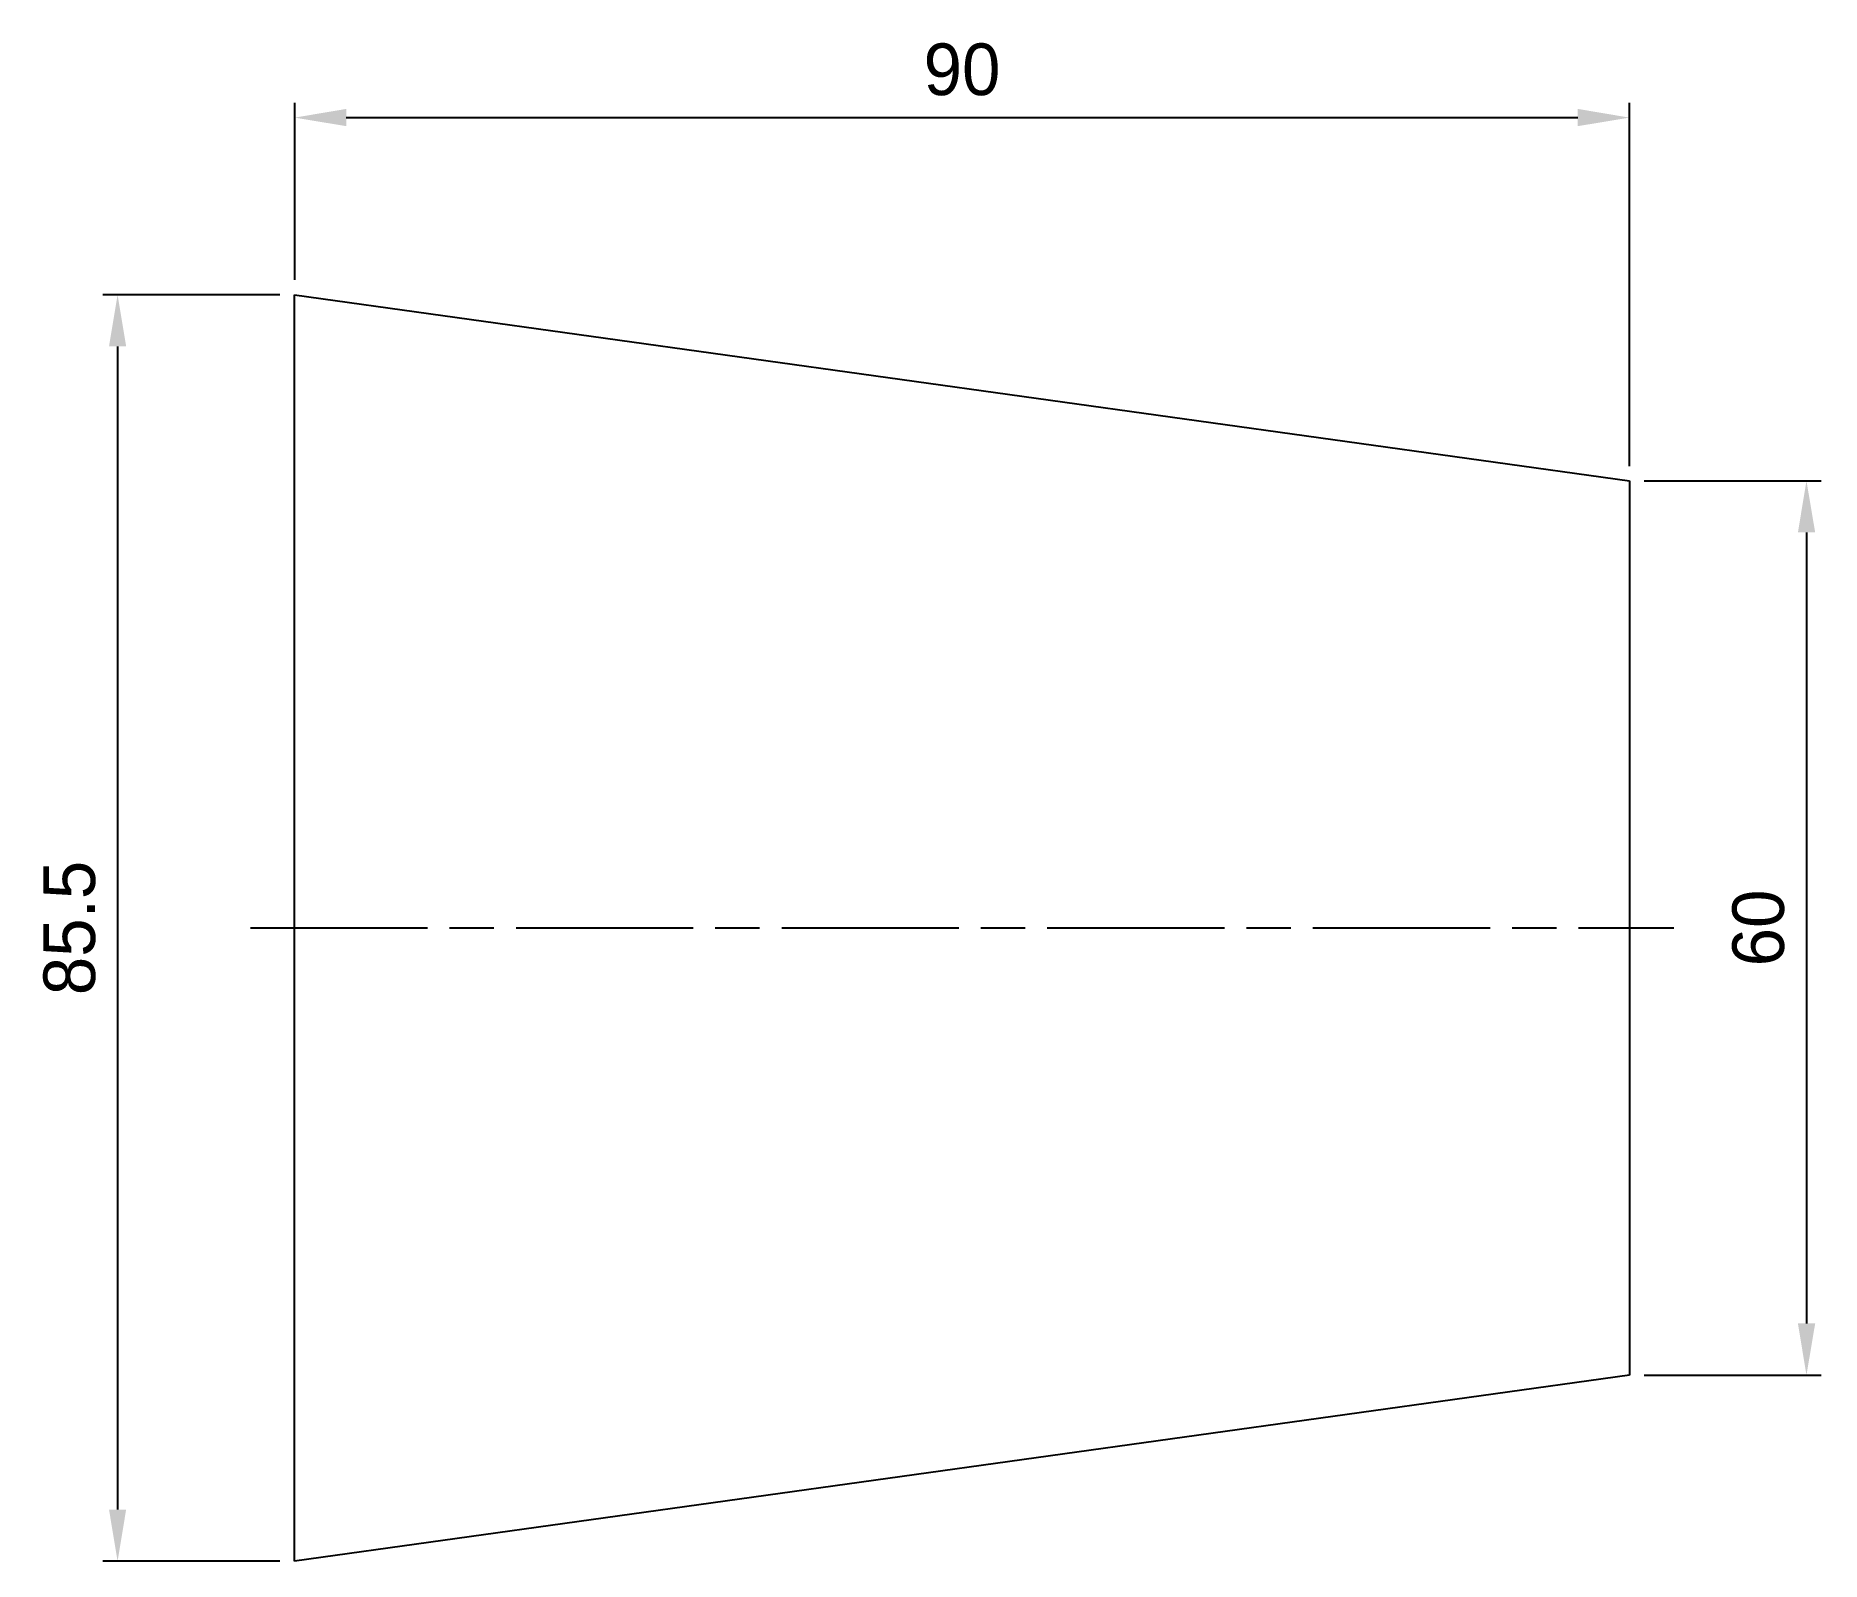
# Model space of a CAD drawing. Header units: millimetres. Extents: x -64 to 57, y -43 to 60.
import ezdxf

# ---------------------------------------------------------------- set-up
doc = ezdxf.new("R2010")
doc.units = ezdxf.units.MM
doc.header["$PDSIZE"] = -1
doc.linetypes.add('AM_ISO08W050', pattern=[18, 12, -1.5, 3, -1.5])
doc.layers.add('AM_5', color=3, linetype='Continuous', lineweight=25)
doc.layers.add('AM_7', color=4, linetype='AM_ISO08W050', lineweight=25)
doc.dimstyles.new('AM_ISO$0', dxfattribs={"dimtxt": 3.5, "dimasz": 3.5, "dimexe": 1, "dimexo": 1, "dimgap": 1.5, "dimtad": 1, "dimdsep": 46, "dimtxsty": 'Standard', "dimcen": 0, "dimclrd": 256, "dimclre": 256, "dimclrt": 2, "dimadec": 0, "dimazin": 2, "dimtp": 0.1, "dimtm": 0.1, "dimtfac": 0.71, "dimtdec": 3, "dimtmove": 0, "dimatfit": 3, "dimfxl": 1, "dimlwd": -1, "dimlwe": -1, "dimarcsym": 1})

# ---------------------------------------------------------------- blocks, each defined once
blk = doc.blocks.new('*D3')
at = {"layer": 'AM_5', "linetype": 'ByBlock', "transparency": 16777216}
for p, q in [((-46.74, 43.91), (-46.74, 55.91)), ((43.7, 31.3), (43.7, 55.91)), ((-43.24, 54.91), (40.2, 54.91))]:
    blk.add_line(p, q, dxfattribs=at)
at = {"layer": 'AM_5', "transparency": 16777216}
for points in [[(-43.24, 55.5), (-43.24, 54.33), (-46.74, 54.91)], [(40.2, 55.5), (40.2, 54.33), (43.7, 54.91)]]:
    blk.add_solid(points, dxfattribs=at)
at = {"layer": 'Defpoints', "color": 0, "transparency": 16777216}
for p in [(43.7, 54.91), (-46.74, 42.91), (43.7, 30.3)]:
    blk.add_point(p, dxfattribs=at)
at = {"layer": 'AM_5', "color": 2, "transparency": 16777216, "insert": (-1.52, 58.16), "char_height": 3.5, "attachment_point": 5}
blk.add_mtext('90', dxfattribs=at)
blk = doc.blocks.new('*D4')
at = {"layer": 'AM_5', "linetype": 'ByBlock', "transparency": 16777216}
for p, q in [((44.7, 30.3), (56.7, 30.3)), ((55.7, 26.8), (55.7, -26.8)), ((44.7, -30.3), (56.7, -30.3))]:
    blk.add_line(p, q, dxfattribs=at)
at = {"layer": 'AM_5', "transparency": 16777216}
for points in [[(55.12, 26.8), (56.29, 26.8), (55.7, 30.3)], [(55.12, -26.8), (56.29, -26.8), (55.7, -30.3)]]:
    blk.add_solid(points, dxfattribs=at)
at = {"layer": 'Defpoints', "color": 0, "transparency": 16777216}
for p in [(43.7, 30.3), (43.7, -30.3), (55.7, -30.3)]:
    blk.add_point(p, dxfattribs=at)
at = {"layer": 'AM_5', "color": 2, "transparency": 16777216, "insert": (52.45, 0), "char_height": 3.5, "attachment_point": 5, "rotation": 90}
blk.add_mtext('60', dxfattribs=at)
blk = doc.blocks.new('*D5')
at = {"layer": 'AM_5', "linetype": 'ByBlock', "transparency": 16777216}
for p, q in [((-47.74, 42.91), (-59.74, 42.91)), ((-58.74, 39.41), (-58.74, -39.41)), ((-47.74, -42.91), (-59.74, -42.91))]:
    blk.add_line(p, q, dxfattribs=at)
at = {"layer": 'AM_5', "transparency": 16777216}
for points in [[(-59.32, 39.41), (-58.16, 39.41), (-58.74, 42.91)], [(-59.32, -39.41), (-58.16, -39.41), (-58.74, -42.91)]]:
    blk.add_solid(points, dxfattribs=at)
at = {"layer": 'Defpoints', "color": 0, "transparency": 16777216}
for p in [(-46.74, 42.91), (-58.74, -42.91), (-46.74, -42.91)]:
    blk.add_point(p, dxfattribs=at)
at = {"layer": 'AM_5', "color": 2, "transparency": 16777216, "insert": (-61.99, 0), "char_height": 3.5, "attachment_point": 5, "rotation": 90}
blk.add_mtext('85.5', dxfattribs=at)

msp = doc.modelspace()

# ---------------------------------------------------------------- linework, layer by layer
at = {"color": 7, "linetype": 'Continuous', "lineweight": 25}
for p, q in [((-46.741, 42.913), (43.704, 30.303)), ((-46.741, -42.913), (-46.741, 42.913)), ((43.704, 30.303), (43.704, -30.303)), ((43.704, -30.303), (-46.741, -42.913))]:
    msp.add_line(p, q, dxfattribs=at)
at = {"layer": 'AM_7'}
msp.add_line((-49.741, 0), (46.704, 0), dxfattribs=at)

# ---------------------------------------------------------------- dimensions: what is measured, and where the dimension line sits
at = {"layer": 'AM_5'}
dim = msp.add_linear_dim(base=(43.704, 54.913), p1=(-46.741, 42.913), p2=(43.704, 30.303), text='90', dimstyle='AM_ISO$0', override={"dimpost": ''}, dxfattribs=at)
dim.commit()
dim.dimension.update_dxf_attribs({"geometry": '*D3', "text_midpoint": (-1.518, 58.163)})
for base, p1, p2, text, picture, middle in [((-58.741, -42.913), (-46.741, 42.913), (-46.741, -42.913), '85.5', '*D5', (-61.991, 0)), ((55.704, -30.303), (43.704, 30.303), (43.704, -30.303), '60', '*D4', (52.454, 0))]:
    dim = msp.add_linear_dim(base=base, p1=p1, p2=p2, angle=90, text=text, dimstyle='AM_ISO$0', override={"dimpost": ''}, dxfattribs=at)
    dim.commit()
    dim.dimension.update_dxf_attribs({"geometry": picture, "text_midpoint": middle})

doc.saveas('drawing.dxf')
